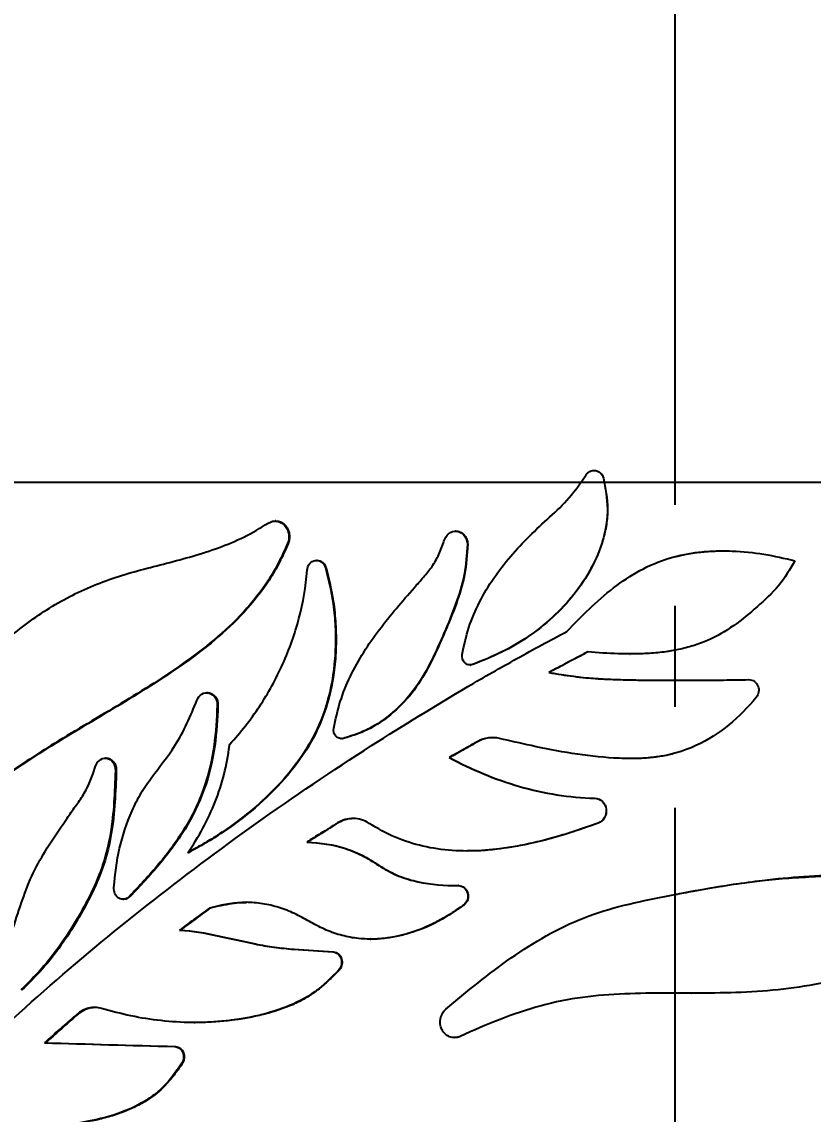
# Model space of a CAD drawing. Header units: millimetres. Extents: x 10 to 459, y 8 to 584.
# Drawn here: x 311.29 to 331.17, y 360.91 to 388.37 of the extents above; entities that cross this region are included whole.
import ezdxf

# ---------------------------------------------------------------- set-up
doc = ezdxf.new("R2010")
doc.units = ezdxf.units.MM
doc.linetypes.add('CENTERX2', pattern=[20.32, 12.7, -2.54, 2.54, -2.54])
doc.layers.add('CENTERLINE', color=4, linetype='CENTERX2')
doc.layers.add('DIMENSIONS', color=2, linetype='Continuous')
doc.layers.add('OUTLINE', color=7, linetype='Continuous', lineweight=25)
doc.styles.add('SLDTEXTSTYLE0', font='TXT', dxfattribs={"width": 0.75})
doc.dimstyles.new('SLDDIMSTYLE5', dxfattribs={"dimtxt": 3.5, "dimasz": 2, "dimexe": 0, "dimexo": 0.0625, "dimgap": 0.875, "dimtad": 1, "dimrnd": 1e-09, "dimzin": 12, "dimdsep": 46, "dimtxsty": 'SLDTEXTSTYLE0', "dimsah": 1, "dimcen": 0.09, "dimadec": 0, "dimazin": 3, "dimtfac": 1, "dimtofl": 0, "dimtmove": 0, "dimatfit": 3, "dimfxl": 0, "dimfrac": 2, "dimtolj": 1, "dimtzin": 12, "dimarcsym": 0})
doc.dimstyles.new('SLDDIMSTYLE6', dxfattribs={"dimtxt": 3.5, "dimasz": 2, "dimexe": 0, "dimexo": 0.0625, "dimgap": 0.875, "dimtad": 1, "dimrnd": 1e-09, "dimzin": 12, "dimdsep": 46, "dimtxsty": 'SLDTEXTSTYLE0', "dimsah": 1, "dimcen": 0.09, "dimadec": 0, "dimazin": 3, "dimtol": 1, "dimtp": 1.6, "dimtm": 1.6, "dimtfac": 1, "dimtofl": 0, "dimtmove": 0, "dimatfit": 3, "dimfxl": 0, "dimfrac": 2, "dimtolj": 1, "dimarcsym": 0})

# ---------------------------------------------------------------- blocks, each defined once
blk = doc.blocks.new('_D_8')
at = {"layer": 'DIMENSIONS'}
for p, q in [((316.213, 571.805), (251.387, 571.805)), ((253.387, 311.805), (253.387, 571.805)), ((299.208, 311.805), (251.387, 311.805))]:
    blk.add_line(p, q, dxfattribs=at)
for points in [[(253.387, 571.805), (252.887, 569.805), (253.887, 569.805)], [(253.387, 311.805), (253.887, 313.805), (252.887, 313.805)]]:
    blk.add_solid(points, dxfattribs=at)
at = {"layer": 'DIMENSIONS', "attachment_point": 1, "rotation": 90, "style": 'SLDTEXTSTYLE0'}
for s, insert, char_height in [('±1,60', (249.886, 442.183), 2.5), ('260', (248.875, 433.132), 3.5)]:
    blk.add_mtext(s, dxfattribs=dict(at, insert=insert, char_height=char_height))
blk = doc.blocks.new('_D_24')
at = {"layer": 'DIMENSIONS'}
for p, q in [((296.2, 376.798), (281.118, 376.798)), ((296.2, 376.798), (359.2, 376.798)), ((296.2, 375.805), (296.2, 374.798)), ((359.2, 375.805), (359.2, 374.798))]:
    blk.add_line(p, q, dxfattribs=at)
for points in [[(296.2, 376.798), (298.2, 376.298), (298.2, 377.298)], [(359.2, 376.798), (357.2, 377.298), (357.2, 376.298)]]:
    blk.add_solid(points, dxfattribs=at)
at = {"layer": 'DIMENSIONS', "char_height": 3.5, "attachment_point": 1, "style": 'SLDTEXTSTYLE0'}
for s, insert in [('%%c', (281.118, 381.31)), ('63', (286.397, 381.363))]:
    blk.add_mtext(s, dxfattribs=dict(at, insert=insert))

msp = doc.modelspace()

# ---------------------------------------------------------------- linework, layer by layer
at = {"layer": 'CENTERLINE'}
msp.add_line((327.7, 571.805), (327.7, 345.156), dxfattribs=at)
at = {"layer": 'OUTLINE'}
for p, q in [((325.674, 377.09), (325.671, 377.09)), ((325.909, 376.898), (325.906, 376.898)), ((317.672, 375.82), (317.656, 375.82)), ((322.198, 375.563), (322.188, 375.563)), ((317.985, 375.252), (317.97, 375.252)), ((322.496, 375.234), (322.487, 375.234)), ((318.712, 374.83), (318.697, 374.83)), ((328.907, 375.069), (328.905, 375.069)), ((318.935, 374.646), (318.921, 374.646)), ((326.572, 372.476), (326.574, 372.476)), ((327.7, 372.57), (327.7, 372.57)), ((322.556, 372.199), (322.564, 372.199)), ((322.626, 372.211), (322.564, 372.2)), ((322.626, 372.211), (322.618, 372.211)), ((324.538, 372.011), (324.533, 372.011)), ((315.959, 371.504), (315.94, 371.504)), ((316.22, 371.184), (316.202, 371.184)), ((319.305, 370.348), (319.309, 370.348)), ((319.375, 370.351), (319.362, 370.351)), ((322.038, 369.873), (322.029, 369.873)), ((313.414, 369.859), (313.391, 369.859)), ((326.593, 369.847), (326.595, 369.847)), ((325.774, 368.222), (325.771, 368.222)), ((318.467, 367.745), (318.452, 367.745)), ((315.478, 367.48), (315.459, 367.48)), ((322.474, 367.524), (322.483, 367.524)), ((322.262, 366.655), (322.253, 366.655)), ((313.833, 366.31), (313.855, 366.31)), ((316.023, 366.087), (316.005, 366.087)), ((322.404, 366.167), (322.395, 366.167)), ((315.277, 365.531), (315.257, 365.531)), ((320.047, 365.309), (320.06, 365.309)), ((319.275, 364.54), (319.261, 364.54)), ((327.687, 363.949), (327.687, 363.949)), ((328.121, 363.949), (328.122, 363.949)), ((315.626, 363.211), (315.645, 363.211)), ((322.168, 362.832), (322.176, 362.832)), ((311.886, 362.702), (311.862, 362.702)), ((315.333, 362.191), (315.314, 362.191))]:
    msp.add_line(p, q, dxfattribs=at)
for points, knots in [([(325.463, 376.965), (325.487, 377.007), (325.523, 377.042), (325.608, 377.086), (325.658, 377.095), (325.754, 377.08), (325.799, 377.056), (325.868, 376.988), (325.893, 376.945), (325.906, 376.898)], [0, 0, 0, 0, 0.25, 0.25, 0.5, 0.5, 0.75, 0.75, 1, 1, 1, 1]), ([(325.674, 377.089), (325.676, 377.09), (325.702, 377.094), (325.755, 377.078), (325.822, 377.041), (325.878, 376.979), (325.898, 376.926), (325.909, 376.898)], [0, 0, 0, 0, 0.015764, 0.248481, 0.482021, 0.727367, 1, 1, 1, 1]), ([(322.355, 372.464), (322.404, 372.692), (322.453, 372.921), (322.595, 373.361), (322.687, 373.573), (322.898, 373.987), (323.02, 374.19), (323.283, 374.573), (323.425, 374.756), (323.875, 375.282), (324.209, 375.603), (324.725, 376.073), (324.896, 376.231), (325.196, 376.583), (325.329, 376.774), (325.463, 376.965)], [0, 0, 0, 0, 0.125, 0.125, 0.25, 0.25, 0.375, 0.375, 0.5, 0.5, 0.75, 0.75, 0.875, 0.875, 1, 1, 1, 1]), ([(325.906, 376.898), (325.953, 376.641), (326.001, 376.383), (326.006, 375.992), (325.996, 375.86), (325.955, 375.599), (325.926, 375.472), (325.817, 375.097), (325.717, 374.855), (325.467, 374.391), (325.321, 374.175), (324.997, 373.768), (324.818, 373.577), (324.43, 373.222), (324.225, 373.061), (323.796, 372.768), (323.571, 372.635), (323.102, 372.404), (322.86, 372.307), (322.618, 372.211)], [0, 0, 0, 0, 0.125, 0.125, 0.1875, 0.1875, 0.25, 0.25, 0.375, 0.375, 0.5, 0.5, 0.625, 0.625, 0.75, 0.75, 0.875, 0.875, 1, 1, 1, 1]), ([(325.909, 376.898), (325.956, 376.641), (326.003, 376.384), (326.009, 375.993), (325.999, 375.861), (325.958, 375.6), (325.929, 375.473), (325.82, 375.098), (325.72, 374.856), (325.471, 374.392), (325.326, 374.176), (325.002, 373.769), (324.823, 373.577), (324.437, 373.223), (324.232, 373.062), (323.803, 372.769), (323.578, 372.636), (323.109, 372.404), (322.867, 372.307), (322.626, 372.211)], [0, 0, 0, 0, 0.125, 0.125, 0.1875, 0.1875, 0.25, 0.25, 0.375, 0.375, 0.5, 0.5, 0.625, 0.625, 0.75, 0.75, 0.875, 0.875, 1, 1, 1, 1]), ([(308.657, 370.173), (309.185, 370.91), (309.722, 371.64), (310.637, 372.599), (310.961, 372.894), (311.483, 373.295), (311.662, 373.422), (312.034, 373.663), (312.227, 373.776), (312.814, 374.089), (313.22, 374.261), (314.06, 374.537), (314.494, 374.645), (315.367, 374.872), (315.805, 374.991), (316.45, 375.226), (316.663, 375.313), (317.079, 375.521), (317.281, 375.644), (317.485, 375.766)], [0, 0, 0, 0, 0.25, 0.25, 0.375, 0.375, 0.4375, 0.4375, 0.5, 0.5, 0.625, 0.625, 0.75, 0.75, 0.875, 0.875, 0.9375, 0.9375, 1, 1, 1, 1]), ([(317.485, 375.766), (317.55, 375.809), (317.628, 375.828), (317.779, 375.804), (317.849, 375.762), (317.953, 375.644), (317.986, 375.568), (318.009, 375.409), (318, 375.327), (317.97, 375.252)], [0, 0, 0, 0, 0.25, 0.25, 0.5, 0.5, 0.75, 0.75, 1, 1, 1, 1]), ([(317.673, 375.815), (317.686, 375.816), (317.734, 375.821), (317.817, 375.789), (317.907, 375.722), (317.978, 375.622), (318.019, 375.496), (318.022, 375.365), (317.996, 375.286), (317.985, 375.252)], [0, 0, 0, 0, 0.054097, 0.198691, 0.347053, 0.50461, 0.676484, 0.860913, 1, 1, 1, 1]), ([(321.899, 375.311), (321.917, 375.386), (321.956, 375.454), (322.075, 375.548), (322.152, 375.571), (322.302, 375.55), (322.37, 375.507), (322.462, 375.387), (322.486, 375.311), (322.487, 375.234)], [0, 0, 0, 0, 0.25, 0.25, 0.5, 0.5, 0.75, 0.75, 1, 1, 1, 1]), ([(322.198, 375.56), (322.206, 375.561), (322.245, 375.566), (322.314, 375.541), (322.394, 375.489), (322.456, 375.408), (322.49, 375.319), (322.494, 375.258), (322.496, 375.234)], [0, 0, 0, 0, 0.051198, 0.239552, 0.43035, 0.633205, 0.852648, 1, 1, 1, 1]), ([(317.97, 375.252), (317.898, 375.094), (317.826, 374.935), (317.67, 374.628), (317.585, 374.479), (317.305, 374.05), (317.091, 373.782), (316.395, 373.026), (315.873, 372.609), (314.792, 371.848), (314.232, 371.501), (313.119, 370.833), (312.564, 370.509), (312.022, 370.173)], [0, 0, 0, 0, 0.0625, 0.0625, 0.125, 0.125, 0.25, 0.25, 0.5, 0.5, 0.75, 0.75, 1, 1, 1, 1]), ([(317.985, 375.252), (317.914, 375.094), (317.842, 374.935), (317.686, 374.628), (317.601, 374.479), (317.321, 374.05), (317.108, 373.782), (316.412, 373.025), (315.891, 372.608), (314.81, 371.846), (314.25, 371.499), (313.138, 370.83), (312.583, 370.507), (312.042, 370.169)], [0, 0, 0, 0, 0.0625, 0.0625, 0.125, 0.125, 0.25, 0.25, 0.5, 0.5, 0.75, 0.75, 1, 1, 1, 1]), ([(319.129, 370.61), (319.177, 370.836), (319.225, 371.061), (319.362, 371.498), (319.45, 371.709), (319.648, 372.124), (319.76, 372.327), (320.003, 372.715), (320.135, 372.903), (320.549, 373.452), (320.851, 373.799), (321.23, 374.233), (321.307, 374.319), (321.458, 374.492), (321.532, 374.581), (321.664, 374.769), (321.72, 374.871), (321.816, 375.086), (321.858, 375.198), (321.899, 375.311)], [0, 0, 0, 0, 0.125, 0.125, 0.25, 0.25, 0.375, 0.375, 0.5, 0.5, 0.75, 0.75, 0.8125, 0.8125, 0.875, 0.875, 0.9375, 0.9375, 1, 1, 1, 1]), ([(322.487, 375.234), (322.472, 374.977), (322.456, 374.719), (322.357, 374.218), (322.279, 373.974), (322.105, 373.488), (322.007, 373.249), (321.802, 372.777), (321.696, 372.542), (321.468, 372.08), (321.34, 371.854), (321.045, 371.438), (320.876, 371.247), (320.495, 370.901), (320.292, 370.749), (319.959, 370.567), (319.842, 370.516), (319.603, 370.427), (319.483, 370.389), (319.362, 370.351)], [0, 0, 0, 0, 0.125, 0.125, 0.25, 0.25, 0.375, 0.375, 0.5, 0.5, 0.625, 0.625, 0.75, 0.75, 0.875, 0.875, 0.9375, 0.9375, 1, 1, 1, 1]), ([(322.496, 375.234), (322.48, 374.977), (322.464, 374.72), (322.366, 374.219), (322.288, 373.974), (322.114, 373.489), (322.016, 373.25), (321.812, 372.777), (321.706, 372.543), (321.478, 372.081), (321.351, 371.855), (321.056, 371.439), (320.887, 371.248), (320.507, 370.902), (320.305, 370.749), (319.972, 370.567), (319.854, 370.516), (319.616, 370.427), (319.496, 370.389), (319.375, 370.351)], [0, 0, 0, 0, 0.125, 0.125, 0.25, 0.25, 0.375, 0.375, 0.5, 0.5, 0.625, 0.625, 0.75, 0.75, 0.875, 0.875, 0.9375, 0.9375, 1, 1, 1, 1]), ([(318.461, 374.582), (318.466, 374.641), (318.487, 374.698), (318.559, 374.787), (318.611, 374.819), (318.722, 374.836), (318.78, 374.821), (318.872, 374.753), (318.904, 374.702), (318.921, 374.646)], [0, 0, 0, 0, 0.25, 0.25, 0.5, 0.5, 0.75, 0.75, 1, 1, 1, 1]), ([(318.712, 374.828), (318.733, 374.827), (318.778, 374.825), (318.842, 374.79), (318.898, 374.734), (318.924, 374.68), (318.934, 374.65), (318.935, 374.646)], [0, 0, 0, 0, 0.204396, 0.443859, 0.693557, 0.961181, 1, 1, 1, 1]), ([(324.988, 373.045), (325.173, 373.237), (325.359, 373.429), (325.745, 373.796), (325.946, 373.972), (326.37, 374.299), (326.59, 374.448), (327.053, 374.701), (327.296, 374.805), (327.81, 374.96), (328.074, 375.01), (328.603, 375.068), (328.87, 375.075), (329.406, 375.054), (329.672, 375.028), (330.197, 374.943), (330.457, 374.883), (330.717, 374.822)], [0, 0, 0, 0, 0.125, 0.125, 0.25, 0.25, 0.375, 0.375, 0.5, 0.5, 0.625, 0.625, 0.75, 0.75, 0.875, 0.875, 1, 1, 1, 1]), ([(330.717, 374.822), (330.59, 374.604), (330.462, 374.386), (330.145, 374), (329.957, 373.829), (329.387, 373.33), (328.99, 373.022), (328.407, 372.767), (328.286, 372.722), (328.041, 372.646), (327.918, 372.615), (327.546, 372.536), (327.294, 372.506), (326.786, 372.474), (326.529, 372.473), (326.019, 372.49), (325.764, 372.509), (325.51, 372.528)], [0, 0, 0, 0, 0.125, 0.125, 0.25, 0.25, 0.5, 0.5, 0.5625, 0.5625, 0.625, 0.625, 0.75, 0.75, 0.875, 0.875, 1, 1, 1, 1]), ([(327.701, 374.921), (327.796, 374.945), (328.01, 374.998), (328.348, 375.044), (328.711, 375.067), (328.954, 375.074), (329.075, 375.066), (329.075, 375.066)], [0, 0, 0, 0, 0.213113, 0.475176, 0.737524, 0.999163, 1, 1, 1, 1]), ([(316.515, 370.209), (316.791, 370.503), (317.039, 370.82), (317.484, 371.493), (317.682, 371.854), (318.016, 372.596), (318.152, 372.978), (318.358, 373.764), (318.429, 374.171), (318.461, 374.582)], [0, 0, 0, 0, 0.25, 0.25, 0.5, 0.5, 0.75, 0.75, 1, 1, 1, 1]), ([(318.921, 374.646), (318.968, 374.459), (319.014, 374.273), (319.091, 373.898), (319.12, 373.709), (319.159, 373.328), (319.17, 373.137), (319.176, 372.752), (319.17, 372.557), (319.128, 371.981), (319.063, 371.602), (318.899, 371.047), (318.832, 370.864), (318.677, 370.51), (318.588, 370.339), (318.489, 370.173)], [0, 0, 0, 0, 0.125, 0.125, 0.25, 0.25, 0.375, 0.375, 0.5, 0.5, 0.75, 0.75, 0.875, 0.875, 1, 1, 1, 1]), ([(318.935, 374.646), (318.982, 374.459), (319.028, 374.272), (319.104, 373.897), (319.134, 373.708), (319.173, 373.327), (319.183, 373.135), (319.189, 372.75), (319.184, 372.555), (319.141, 371.978), (319.076, 371.6), (318.912, 371.044), (318.845, 370.861), (318.69, 370.507), (318.601, 370.336), (318.502, 370.169)], [0, 0, 0, 0, 0.125, 0.125, 0.25, 0.25, 0.375, 0.375, 0.5, 0.5, 0.75, 0.75, 0.875, 0.875, 1, 1, 1, 1]), ([(320.081, 370.173), (320.874, 370.681), (321.679, 371.176), (322.905, 371.895), (323.317, 372.13), (324.148, 372.594), (324.567, 372.82), (324.988, 373.045)], [0, 0, 0, 0, 0.5, 0.5, 0.75, 0.75, 1, 1, 1, 1]), ([(322.618, 372.211), (322.583, 372.198), (322.545, 372.196), (322.474, 372.213), (322.441, 372.233), (322.365, 372.311), (322.344, 372.39), (322.355, 372.464)], [0, 0, 0, 0, 0.25, 0.25, 0.5, 0.5, 1, 1, 1, 1]), ([(325.51, 372.528), (325.422, 372.482), (325.335, 372.436), (325.248, 372.389), (325.161, 372.343), (325.073, 372.297), (324.986, 372.251), (324.835, 372.171), (324.684, 372.091), (324.533, 372.011)], [0, 0, 0, 0, 0.000296599, 0.000296599, 0.000296599, 0.000593199, 0.000593199, 0.000593199, 0.00110707, 0.00110707, 0.00110707, 0.00110707]), ([(325.513, 372.528), (325.426, 372.482), (325.339, 372.435), (325.251, 372.389), (325.164, 372.343), (325.077, 372.297), (324.99, 372.25), (324.839, 372.171), (324.688, 372.091), (324.538, 372.011)], [0, 0, 0, 0, 0.000296599, 0.000296599, 0.000296599, 0.000593199, 0.000593199, 0.000593199, 0.001105702, 0.001105702, 0.001105702, 0.001105702]), ([(327.699, 372.574), (327.643, 372.563), (327.45, 372.522), (327.112, 372.493), (326.793, 372.474), (326.613, 372.478), (326.574, 372.479)], [0, 0, 0, 0, 0.150395, 0.523492, 0.896723, 1, 1, 1, 1]), ([(324.533, 372.011), (324.739, 371.976), (324.945, 371.942), (325.359, 371.888), (325.568, 371.869), (326.195, 371.83), (326.615, 371.822), (327.455, 371.819), (327.875, 371.823), (328.505, 371.821), (328.715, 371.82), (329.135, 371.824), (329.344, 371.828), (329.554, 371.832)], [0, 0, 0, 0, 0.125, 0.125, 0.25, 0.25, 0.5, 0.5, 0.75, 0.75, 0.875, 0.875, 1, 1, 1, 1]), ([(324.538, 372.011), (324.701, 371.984), (325.029, 371.929), (325.524, 371.87), (326.023, 371.84), (326.523, 371.825), (326.91, 371.82), (327.129, 371.82), (327.183, 371.82)], [0, 0, 0, 0, 0.188044, 0.376007, 0.564035, 0.752096, 0.939963, 1, 1, 1, 1]), ([(329.554, 371.832), (329.605, 371.833), (329.655, 371.817), (329.738, 371.758), (329.769, 371.716), (329.825, 371.574), (329.809, 371.461), (329.746, 371.382)], [0, 0, 0, 0, 0.25, 0.25, 0.5, 0.5, 1, 1, 1, 1]), ([(315.136, 370.173), (315.249, 370.351), (315.35, 370.536), (315.53, 370.918), (315.61, 371.115), (315.69, 371.311)], [0, 0, 0, 0, 0.5, 0.5, 1, 1, 1, 1]), ([(315.69, 371.311), (315.715, 371.376), (315.757, 371.432), (315.87, 371.501), (315.937, 371.512), (316.061, 371.479), (316.116, 371.436), (316.187, 371.323), (316.203, 371.254), (316.202, 371.184)], [0, 0, 0, 0, 0.25, 0.25, 0.5, 0.5, 0.75, 0.75, 1, 1, 1, 1]), ([(315.924, 371.501), (315.924, 371.501), (315.952, 371.511), (316.011, 371.5), (316.089, 371.47), (316.155, 371.408), (316.203, 371.324), (316.22, 371.244), (316.22, 371.196), (316.22, 371.184)], [0, 0, 0, 0, 0.004597, 0.180963, 0.353039, 0.531049, 0.721538, 0.928047, 1, 1, 1, 1]), ([(329.746, 371.382), (329.528, 371.139), (329.309, 370.898), (328.808, 370.488), (328.528, 370.312), (328.229, 370.173)], [0, 0, 0, 0, 0.5, 0.5, 1, 1, 1, 1]), ([(319.362, 370.351), (319.295, 370.336), (319.223, 370.362), (319.135, 370.467), (319.118, 370.54), (319.129, 370.61)], [0, 0, 0, 0, 0.5, 0.5, 1, 1, 1, 1]), ([(301.456, 351.999), (301.582, 352.232), (301.708, 352.466), (301.968, 352.925), (302.101, 353.151), (302.508, 353.822), (302.791, 354.259), (303.673, 355.542), (304.306, 356.362), (305.655, 357.954), (306.37, 358.726), (307.483, 359.865), (307.861, 360.243), (308.628, 360.999), (309.017, 361.377), (310.199, 362.512), (311.012, 363.269), (312.688, 364.741), (313.551, 365.458), (316.218, 367.56), (318.094, 368.899), (320.081, 370.173)], [0, 0, 0, 0, 0.03125, 0.03125, 0.0625, 0.0625, 0.125, 0.125, 0.25, 0.25, 0.375, 0.375, 0.4375, 0.4375, 0.5, 0.5, 0.625, 0.625, 0.75, 0.75, 1, 1, 1, 1]), ([(312.022, 370.173), (311.615, 369.919), (311.215, 369.66), (310.432, 369.124), (310.049, 368.849), (309.31, 368.265), (308.954, 367.953), (308.454, 367.447), (308.292, 367.273), (307.986, 366.902), (307.842, 366.707), (307.698, 366.511)], [0, 0, 0, 0, 0.25, 0.25, 0.5, 0.5, 0.75, 0.75, 0.875, 0.875, 1, 1, 1, 1]), ([(312.042, 370.169), (311.635, 369.916), (311.237, 369.657), (310.456, 369.122), (310.074, 368.846), (309.337, 368.263), (308.982, 367.951), (308.483, 367.446), (308.322, 367.272), (308.017, 366.902), (307.872, 366.706), (307.729, 366.511)], [0, 0, 0, 0, 0.25, 0.25, 0.5, 0.5, 0.75, 0.75, 0.875, 0.875, 1, 1, 1, 1]), ([(313.605, 366.607), (313.638, 366.939), (313.674, 367.271), (313.823, 367.913), (313.926, 368.227), (314.128, 368.684), (314.204, 368.833), (314.372, 369.114), (314.464, 369.249), (314.752, 369.644), (314.961, 369.895), (315.136, 370.173)], [0, 0, 0, 0, 0.25, 0.25, 0.5, 0.5, 0.625, 0.625, 0.75, 0.75, 1, 1, 1, 1]), ([(316.121, 370.173), (316.068, 369.799), (315.982, 369.435), (315.732, 368.733), (315.566, 368.392), (315.181, 367.763), (314.962, 367.47), (314.495, 366.911), (314.244, 366.646), (313.995, 366.383)], [0, 0, 0, 0, 0.25, 0.25, 0.5, 0.5, 0.75, 0.75, 1, 1, 1, 1]), ([(316.139, 370.169), (316.086, 369.796), (316, 369.433), (315.75, 368.732), (315.585, 368.391), (315.2, 367.762), (314.982, 367.47), (314.516, 366.91), (314.265, 366.646), (314.016, 366.383)], [0, 0, 0, 0, 0.25, 0.25, 0.5, 0.5, 0.75, 0.75, 1, 1, 1, 1]), ([(318.489, 370.173), (318.308, 369.87), (318.101, 369.592), (317.646, 369.075), (317.399, 368.835), (316.875, 368.389), (316.603, 368.185), (316.183, 367.902), (316.041, 367.813), (315.752, 367.642), (315.605, 367.561), (315.459, 367.48)], [0, 0, 0, 0, 0.25, 0.25, 0.5, 0.5, 0.75, 0.75, 0.875, 0.875, 1, 1, 1, 1]), ([(315.459, 367.48), (315.598, 367.678), (315.727, 367.883), (315.959, 368.309), (316.061, 368.531), (316.238, 368.986), (316.313, 369.219), (316.433, 369.69), (316.478, 369.93), (316.51, 370.173)], [0, 0, 0, 0, 0.25, 0.25, 0.5, 0.5, 0.75, 0.75, 1, 1, 1, 1]), ([(318.502, 370.169), (318.321, 369.867), (318.114, 369.59), (317.661, 369.074), (317.414, 368.834), (316.891, 368.388), (316.62, 368.184), (316.201, 367.902), (316.059, 367.812), (315.771, 367.642), (315.624, 367.561), (315.478, 367.48)], [0, 0, 0, 0, 0.25, 0.25, 0.5, 0.5, 0.75, 0.75, 0.875, 0.875, 1, 1, 1, 1]), ([(319.375, 370.351), (319.353, 370.347), (319.331, 370.342), (319.31, 370.349), (319.309, 370.349)], [0, 0, 0, 0, 0.963644, 1, 1, 1, 1]), ([(322.563, 370.173), (322.499, 370.137), (322.435, 370.101), (322.371, 370.065), (322.257, 370.001), (322.143, 369.937), (322.029, 369.873)], [0, 0, 0, 0, 0.0002214769, 0.0002214769, 0.0002214769, 0.0006161556, 0.0006161556, 0.0006161556, 0.0006161556]), ([(322.565, 370.169), (322.501, 370.133), (322.437, 370.097), (322.373, 370.062), (322.261, 369.999), (322.15, 369.936), (322.038, 369.873)], [0, 0, 0, 0, 0.0002214769, 0.0002214769, 0.0002214769, 0.0006085834, 0.0006085834, 0.0006085834, 0.0006085834]), ([(323.138, 370.373), (323.098, 370.372), (323.015, 370.37), (322.884, 370.338), (322.801, 370.298), (322.756, 370.276)], [0, 0, 0, 0, 0.3022269, 0.6251785, 1, 1, 1, 1]), ([(328.229, 370.173), (327.907, 370.023), (327.57, 369.931), (327.048, 369.863), (326.87, 369.851), (326.518, 369.845), (326.343, 369.85), (325.817, 369.882), (325.467, 369.924), (324.773, 370.032), (324.43, 370.099), (324.088, 370.173)], [0, 0, 0, 0, 0.25, 0.25, 0.375, 0.375, 0.5, 0.5, 0.75, 0.75, 1, 1, 1, 1]), ([(325.204, 346.333), (325.431, 346.641), (325.659, 346.948), (326.128, 347.55), (326.367, 347.848), (327.094, 348.729), (327.594, 349.303), (328.62, 350.426), (329.145, 350.976), (330.214, 352.057), (330.759, 352.589), (332.403, 354.158), (333.517, 355.172), (335.715, 357.199), (336.796, 358.221), (338.931, 360.233), (339.99, 361.219), (341.566, 362.666), (342.09, 363.143), (343.124, 364.084), (343.635, 364.548), (345.15, 365.92), (346.135, 366.808), (348.048, 368.532), (348.976, 369.367), (349.871, 370.173)], [0, 0, 0, 0, 0.03125, 0.03125, 0.0625, 0.0625, 0.125, 0.125, 0.1875, 0.1875, 0.25, 0.25, 0.375, 0.375, 0.5, 0.5, 0.625, 0.625, 0.6875, 0.6875, 0.75, 0.75, 0.875, 0.875, 1, 1, 1, 1]), ([(327.701, 349.413), (327.71, 349.423), (328.012, 349.774), (328.635, 350.439), (329.565, 351.411), (330.513, 352.354), (331.471, 353.277), (332.435, 354.182), (333.403, 355.078), (334.371, 355.97), (335.334, 356.861), (336.286, 357.752), (337.227, 358.641), (338.16, 359.523), (339.091, 360.398), (340.021, 361.262), (340.947, 362.117), (341.912, 363.002), (342.914, 363.915), (343.947, 364.854), (344.966, 365.777), (345.906, 366.627), (346.769, 367.407), (347.559, 368.119), (348.333, 368.818), (349.094, 369.503), (349.586, 369.947), (349.832, 370.169)], [0, 0, 0, 0, 0.001288, 0.042666, 0.084054, 0.125434, 0.166394, 0.207362, 0.248324, 0.289476, 0.330635, 0.371787, 0.412744, 0.453707, 0.494663, 0.535845, 0.577034, 0.618215, 0.665487, 0.712783, 0.760077, 0.807346, 0.845862, 0.884403, 0.922951, 0.961488, 1, 1, 1, 1]), ([(322.029, 369.873), (322.588, 369.571), (323.178, 369.325), (324.409, 368.971), (325.04, 368.866), (325.686, 368.851)], [0, 0, 0, 0, 0.5, 0.5, 1, 1, 1, 1]), ([(322.038, 369.873), (322.596, 369.571), (323.185, 369.325), (324.414, 368.971), (325.044, 368.866), (325.689, 368.851)], [0, 0, 0, 0, 0.5, 0.5, 1, 1, 1, 1]), ([(327.698, 369.982), (327.675, 369.975), (327.548, 369.936), (327.31, 369.895), (326.976, 369.857), (326.737, 369.845), (326.607, 369.848), (326.595, 369.848)], [0, 0, 0, 0, 0.064995, 0.35692, 0.64896, 0.969297, 1, 1, 1, 1]), ([(310.818, 364.336), (310.848, 364.58), (310.879, 364.824), (310.985, 365.302), (311.058, 365.537), (311.208, 366.004), (311.286, 366.236), (311.454, 366.695), (311.549, 366.919), (311.772, 367.347), (311.898, 367.553), (312.161, 367.954), (312.294, 368.153), (312.497, 368.45), (312.566, 368.547), (312.707, 368.741), (312.777, 368.838), (312.902, 369.044), (312.955, 369.152), (313.047, 369.375), (313.088, 369.49), (313.128, 369.605)], [0, 0, 0, 0, 0.125, 0.125, 0.25, 0.25, 0.375, 0.375, 0.5, 0.5, 0.625, 0.625, 0.75, 0.75, 0.8125, 0.8125, 0.875, 0.875, 0.9375, 0.9375, 1, 1, 1, 1]), ([(313.128, 369.605), (313.143, 369.678), (313.178, 369.747), (313.285, 369.842), (313.354, 369.866), (313.486, 369.848), (313.547, 369.807), (313.626, 369.69), (313.646, 369.615), (313.644, 369.54)], [0, 0, 0, 0, 0.25, 0.25, 0.5, 0.5, 0.75, 0.75, 1, 1, 1, 1]), ([(313.414, 369.857), (313.418, 369.858), (313.448, 369.863), (313.506, 369.842), (313.576, 369.796), (313.631, 369.72), (313.663, 369.631), (313.665, 369.568), (313.666, 369.54)], [0, 0, 0, 0, 0.027534, 0.2163748, 0.4060883, 0.6064499, 0.8221798, 1, 1, 1, 1]), ([(313.644, 369.54), (313.625, 369.012), (313.606, 368.484), (313.475, 367.698), (313.413, 367.442), (313.249, 366.948), (313.148, 366.708), (312.922, 366.238), (312.798, 366.01), (312.536, 365.57), (312.398, 365.357), (312.105, 364.948), (311.952, 364.75), (311.623, 364.377), (311.445, 364.204), (311.267, 364.031)], [0, 0, 0, 0, 0.25, 0.25, 0.375, 0.375, 0.5, 0.5, 0.625, 0.625, 0.75, 0.75, 0.875, 0.875, 1, 1, 1, 1]), ([(313.666, 369.54), (313.647, 369.012), (313.628, 368.484), (313.497, 367.699), (313.436, 367.443), (313.272, 366.948), (313.172, 366.709), (312.945, 366.239), (312.821, 366.01), (312.56, 365.57), (312.422, 365.358), (312.13, 364.948), (311.976, 364.75), (311.648, 364.377), (311.47, 364.204), (311.293, 364.031)], [0, 0, 0, 0, 0.25, 0.25, 0.375, 0.375, 0.5, 0.5, 0.625, 0.625, 0.75, 0.75, 0.875, 0.875, 1, 1, 1, 1]), ([(325.686, 368.851), (325.759, 368.849), (325.829, 368.817), (325.931, 368.714), (325.964, 368.644), (325.981, 368.501), (325.968, 368.426), (325.897, 368.299), (325.84, 368.248), (325.771, 368.222)], [0, 0, 0, 0, 0.25, 0.25, 0.5, 0.5, 0.75, 0.75, 1, 1, 1, 1]), ([(325.689, 368.851), (325.762, 368.849), (325.832, 368.817), (325.934, 368.714), (325.966, 368.644), (325.984, 368.501), (325.97, 368.426), (325.9, 368.299), (325.843, 368.248), (325.774, 368.222)], [0, 0, 0, 0, 0.25, 0.25, 0.5, 0.5, 0.75, 0.75, 1, 1, 1, 1]), ([(319.224, 368.228), (319.154, 368.185), (319.084, 368.141), (319.014, 368.098), (318.944, 368.055), (318.875, 368.011), (318.805, 367.968), (318.687, 367.894), (318.57, 367.82), (318.452, 367.745)], [0, 0, 0, 0, 0.0002518597, 0.0002518597, 0.0002518597, 0.0005037195, 0.0005037195, 0.0005037195, 0.0009299456, 0.0009299456, 0.0009299456, 0.0009299456]), ([(319.238, 368.228), (319.168, 368.184), (319.098, 368.141), (319.028, 368.098), (318.958, 368.054), (318.888, 368.011), (318.819, 367.967), (318.701, 367.894), (318.584, 367.82), (318.467, 367.745)], [0, 0, 0, 0, 0.0002518597, 0.0002518597, 0.0002518597, 0.0005037195, 0.0005037195, 0.0005037195, 0.0009288802, 0.0009288802, 0.0009288802, 0.0009288802]), ([(320.017, 368.219), (319.899, 368.296), (319.762, 368.338), (319.485, 368.341), (319.346, 368.302), (319.224, 368.228)], [0, 0, 0, 0, 0.5, 0.5, 1, 1, 1, 1]), ([(319.657, 368.338), (319.617, 368.338), (319.536, 368.338), (319.414, 368.311), (319.314, 368.272), (319.258, 368.239), (319.238, 368.228)], [0, 0, 0, 0, 0.270223, 0.557803, 0.845445, 1, 1, 1, 1]), ([(321.946, 363.548), (322.48, 363.995), (323.019, 364.437), (323.873, 365.033), (324.166, 365.221), (324.773, 365.562), (325.091, 365.717), (326.078, 366.102), (326.761, 366.246), (328.13, 366.516), (328.817, 366.639), (329.857, 366.782), (330.204, 366.823), (330.9, 366.883), (331.25, 366.902), (331.947, 366.933), (332.295, 366.947), (332.983, 367.004), (333.324, 367.048), (334.332, 367.238), (334.989, 367.43), (336.283, 367.883), (336.919, 368.143), (337.546, 368.402)], [0, 0, 0, 0, 0.125, 0.125, 0.1875, 0.1875, 0.25, 0.25, 0.375, 0.375, 0.5, 0.5, 0.5625, 0.5625, 0.625, 0.625, 0.6875, 0.6875, 0.75, 0.75, 0.875, 0.875, 1, 1, 1, 1]), ([(327.7, 366.429), (327.852, 366.459), (328.25, 366.536), (328.897, 366.645), (329.615, 366.754), (330.311, 366.828), (330.983, 366.871), (331.654, 366.905), (332.323, 366.945), (332.955, 367.001), (333.547, 367.088), (334.098, 367.202), (334.643, 367.343), (335.179, 367.504), (335.707, 367.684), (336.275, 367.894), (336.884, 368.135), (337.315, 368.313), (337.531, 368.402)], [0, 0, 0, 0, 0.0451406, 0.1184509, 0.1917385, 0.2575182, 0.323358, 0.3892413, 0.4550944, 0.5208854, 0.5767352, 0.6326691, 0.6887113, 0.7448263, 0.8009275, 0.8568894, 0.928443, 1, 1, 1, 1]), ([(325.771, 368.222), (325.533, 368.138), (325.295, 368.054), (324.815, 367.902), (324.573, 367.833), (323.84, 367.652), (323.344, 367.566), (322.6, 367.52), (322.352, 367.519), (321.853, 367.554), (321.609, 367.59), (321.133, 367.701), (320.899, 367.773), (320.446, 367.968), (320.23, 368.094), (320.017, 368.219)], [0, 0, 0, 0, 0.125, 0.125, 0.25, 0.25, 0.5, 0.5, 0.625, 0.625, 0.75, 0.75, 0.875, 0.875, 1, 1, 1, 1]), ([(325.774, 368.222), (325.578, 368.154), (325.185, 368.017), (324.59, 367.835), (324.035, 367.698), (323.524, 367.603), (323.059, 367.547), (322.711, 367.52), (322.519, 367.526), (322.483, 367.527)], [0, 0, 0, 0, 0.183589, 0.367213, 0.550619, 0.689404, 0.828513, 0.967445, 1, 1, 1, 1]), ([(318.452, 367.745), (318.782, 367.727), (319.108, 367.685), (319.58, 367.535), (319.736, 367.469), (320.03, 367.306), (320.171, 367.212), (320.459, 367.037), (320.609, 366.957), (320.92, 366.833), (321.08, 366.785), (321.571, 366.676), (321.912, 366.651), (322.253, 366.655)], [0, 0, 0, 0, 0.25, 0.25, 0.375, 0.375, 0.5, 0.5, 0.625, 0.625, 0.75, 0.75, 1, 1, 1, 1]), ([(318.467, 367.745), (318.796, 367.727), (319.121, 367.685), (319.593, 367.535), (319.749, 367.469), (320.042, 367.306), (320.183, 367.212), (320.47, 367.037), (320.62, 366.957), (320.931, 366.833), (321.09, 366.785), (321.58, 366.676), (321.921, 366.651), (322.262, 366.655)], [0, 0, 0, 0, 0.25, 0.25, 0.375, 0.375, 0.5, 0.5, 0.625, 0.625, 0.75, 0.75, 1, 1, 1, 1]), ([(337.911, 367.726), (337.671, 367.486), (337.427, 367.248), (336.914, 366.806), (336.649, 366.597), (336.102, 366.199), (335.819, 366.011), (335.235, 365.657), (334.934, 365.491), (334.009, 365.026), (333.373, 364.765), (332.064, 364.342), (331.389, 364.181), (330.34, 364.036), (329.986, 364.004), (329.279, 363.963), (328.925, 363.954), (327.86, 363.943), (327.148, 363.961), (326.087, 363.918), (325.734, 363.892), (325.033, 363.798), (324.684, 363.728), (323.991, 363.539), (323.645, 363.421), (322.969, 363.159), (322.638, 363.012), (322.308, 362.864)], [0, 0, 0, 0, 0.0625, 0.0625, 0.125, 0.125, 0.1875, 0.1875, 0.25, 0.25, 0.375, 0.375, 0.5, 0.5, 0.5625, 0.5625, 0.625, 0.625, 0.75, 0.75, 0.8125, 0.8125, 0.875, 0.875, 0.9375, 0.9375, 1, 1, 1, 1]), ([(313.995, 366.383), (313.959, 366.346), (313.914, 366.321), (313.818, 366.305), (313.769, 366.315), (313.686, 366.366), (313.653, 366.407), (313.611, 366.5), (313.602, 366.554), (313.605, 366.607)], [0, 0, 0, 0, 0.25, 0.25, 0.5, 0.5, 0.75, 0.75, 1, 1, 1, 1]), ([(322.253, 366.655), (322.308, 366.656), (322.361, 366.636), (322.446, 366.566), (322.475, 366.518), (322.519, 366.358), (322.482, 366.236), (322.395, 366.167)], [0, 0, 0, 0, 0.25, 0.25, 0.5, 0.5, 1, 1, 1, 1]), ([(322.262, 366.655), (322.316, 366.656), (322.37, 366.636), (322.454, 366.566), (322.484, 366.518), (322.527, 366.358), (322.49, 366.236), (322.404, 366.167)], [0, 0, 0, 0, 0.25, 0.25, 0.5, 0.5, 1, 1, 1, 1]), ([(314.016, 366.383), (313.995, 366.365), (313.951, 366.329), (313.892, 366.308), (313.86, 366.312), (313.855, 366.313)], [0, 0, 0, 0, 0.454959, 0.911015, 1, 1, 1, 1]), ([(316.005, 366.087), (315.938, 366.039), (315.872, 365.991), (315.806, 365.943), (315.741, 365.894), (315.675, 365.846), (315.609, 365.797), (315.491, 365.709), (315.374, 365.62), (315.257, 365.531)], [0, 0, 0, 0, 0.0002546146, 0.0002546146, 0.0002546146, 0.0005092291, 0.0005092291, 0.0005092291, 0.0009679893, 0.0009679893, 0.0009679893, 0.0009679893]), ([(316.023, 366.087), (315.957, 366.039), (315.891, 365.991), (315.825, 365.942), (315.759, 365.894), (315.693, 365.845), (315.628, 365.796), (315.51, 365.709), (315.393, 365.62), (315.277, 365.531)], [0, 0, 0, 0, 0.0002546146, 0.0002546146, 0.0002546146, 0.0005092291, 0.0005092291, 0.0005092291, 0.0009669782, 0.0009669782, 0.0009669782, 0.0009669782]), ([(322.395, 366.167), (322.158, 366.001), (321.921, 365.836), (321.413, 365.58), (321.145, 365.485), (320.586, 365.345), (320.303, 365.306), (319.878, 365.31), (319.735, 365.322), (319.457, 365.368), (319.321, 365.401), (319.055, 365.488), (318.926, 365.541), (318.672, 365.666), (318.549, 365.737), (318.301, 365.874), (318.176, 365.939), (317.919, 366.049), (317.787, 366.095), (317.516, 366.169), (317.376, 366.197), (317.097, 366.231), (316.959, 366.237), (316.546, 366.22), (316.274, 366.154), (316.005, 366.087)], [0, 0, 0, 0, 0.125, 0.125, 0.25, 0.25, 0.375, 0.375, 0.4375, 0.4375, 0.5, 0.5, 0.5625, 0.5625, 0.625, 0.625, 0.6875, 0.6875, 0.75, 0.75, 0.8125, 0.8125, 0.875, 0.875, 1, 1, 1, 1]), ([(316.94, 366.223), (316.905, 366.223), (316.778, 366.223), (316.56, 366.196), (316.289, 366.151), (316.112, 366.109), (316.023, 366.087)], [0, 0, 0, 0, 0.113413, 0.409109, 0.705363, 1, 1, 1, 1]), ([(322.404, 366.167), (322.306, 366.1), (322.11, 365.966), (321.803, 365.787), (321.486, 365.627), (321.159, 365.495), (320.823, 365.395), (320.481, 365.335), (320.225, 365.306), (320.085, 365.311), (320.06, 365.313)], [0, 0, 0, 0, 0.138638, 0.277989, 0.417204, 0.555816, 0.693833, 0.831649, 0.969778, 1, 1, 1, 1]), ([(315.257, 365.531), (315.894, 365.501), (316.512, 365.314), (317.306, 365.155), (317.466, 365.128), (317.79, 365.085), (317.953, 365.068), (318.444, 365.029), (318.774, 365.014), (319.105, 364.99)], [0, 0, 0, 0, 0.5, 0.5, 0.625, 0.625, 0.75, 0.75, 1, 1, 1, 1]), ([(315.277, 365.531), (315.912, 365.501), (316.529, 365.314), (317.323, 365.155), (317.482, 365.128), (317.805, 365.085), (317.968, 365.068), (318.459, 365.029), (318.788, 365.014), (319.119, 364.99)], [0, 0, 0, 0, 0.5, 0.5, 0.625, 0.625, 0.75, 0.75, 1, 1, 1, 1]), ([(319.105, 364.99), (319.153, 364.986), (319.198, 364.967), (319.27, 364.905), (319.298, 364.863), (319.343, 364.725), (319.323, 364.616), (319.261, 364.54)], [0, 0, 0, 0, 0.25, 0.25, 0.5, 0.5, 1, 1, 1, 1]), ([(319.119, 364.99), (319.166, 364.986), (319.211, 364.967), (319.284, 364.905), (319.311, 364.863), (319.356, 364.725), (319.336, 364.616), (319.275, 364.54)], [0, 0, 0, 0, 0.25, 0.25, 0.5, 0.5, 1, 1, 1, 1]), ([(319.261, 364.54), (319.068, 364.339), (318.874, 364.139), (318.427, 363.82), (318.175, 363.697), (317.669, 363.5), (317.411, 363.426), (316.886, 363.313), (316.621, 363.274), (315.829, 363.196), (315.301, 363.202), (314.535, 363.287), (314.283, 363.327), (313.786, 363.431), (313.541, 363.498), (313.298, 363.565)], [0, 0, 0, 0, 0.125, 0.125, 0.25, 0.25, 0.375, 0.375, 0.5, 0.5, 0.75, 0.75, 0.875, 0.875, 1, 1, 1, 1]), ([(319.275, 364.54), (319.202, 364.465), (319.055, 364.316), (318.823, 364.107), (318.576, 363.918), (318.287, 363.745), (317.956, 363.599), (317.588, 363.473), (317.215, 363.376), (316.825, 363.302), (316.423, 363.248), (316.009, 363.219), (315.73, 363.206), (315.591, 363.212), (315.589, 363.212)], [0, 0, 0, 0, 0.074965, 0.150176, 0.225077, 0.299618, 0.394998, 0.490721, 0.586625, 0.682253, 0.787543, 0.892917, 0.998211, 1, 1, 1, 1]), ([(313.298, 363.565), (313.191, 363.596), (313.079, 363.598), (312.864, 363.546), (312.763, 363.492), (312.674, 363.415)], [0, 0, 0, 0, 0.5, 0.5, 1, 1, 1, 1]), ([(313.127, 363.588), (313.095, 363.586), (313.024, 363.583), (312.915, 363.55), (312.801, 363.496), (312.732, 363.443), (312.697, 363.415)], [0, 0, 0, 0, 0.202875, 0.462654, 0.727459, 1, 1, 1, 1]), ([(312.674, 363.415), (312.602, 363.353), (312.531, 363.291), (312.46, 363.229), (312.388, 363.167), (312.317, 363.104), (312.246, 363.042), (312.117, 362.929), (311.989, 362.815), (311.862, 362.702)], [0, 0, 0, 0, 0.000301227, 0.000301227, 0.000301227, 0.000602454, 0.000602454, 0.000602454, 0.001148915, 0.001148915, 0.001148915, 0.001148915]), ([(312.697, 363.415), (312.626, 363.353), (312.554, 363.291), (312.483, 363.229), (312.412, 363.166), (312.341, 363.104), (312.27, 363.042), (312.141, 362.928), (312.014, 362.815), (311.886, 362.702)], [0, 0, 0, 0, 0.000301227, 0.000301227, 0.000301227, 0.000602454, 0.000602454, 0.000602454, 0.001147822, 0.001147822, 0.001147822, 0.001147822]), ([(322.308, 362.864), (322.223, 362.825), (322.125, 362.822), (321.955, 362.889), (321.884, 362.957), (321.803, 363.122), (321.791, 363.219), (321.827, 363.401), (321.875, 363.487), (321.946, 363.548)], [0, 0, 0, 0, 0.25, 0.25, 0.5, 0.5, 0.75, 0.75, 1, 1, 1, 1]), ([(322.316, 362.864), (322.279, 362.848), (322.24, 362.83), (322.199, 362.834), (322.197, 362.834)], [0, 0, 0, 0, 0.945791, 1, 1, 1, 1]), ([(315.135, 362.608), (315.222, 362.605), (315.3, 362.543), (315.368, 362.375), (315.361, 362.271), (315.314, 362.191)], [0, 0, 0, 0, 0.5, 0.5, 1, 1, 1, 1]), ([(315.155, 362.608), (315.242, 362.605), (315.32, 362.543), (315.388, 362.375), (315.38, 362.271), (315.333, 362.191)], [0, 0, 0, 0, 0.5, 0.5, 1, 1, 1, 1]), ([(315.314, 362.191), (315.166, 361.977), (315.017, 361.763), (314.744, 361.495), (314.644, 361.414), (314.436, 361.268), (314.328, 361.204), (314, 361.028), (313.77, 360.937), (313.305, 360.796), (313.071, 360.746), (312.373, 360.629), (311.905, 360.598), (311.218, 360.611), (310.991, 360.624), (310.543, 360.671), (310.322, 360.705), (310.103, 360.74)], [0, 0, 0, 0, 0.125, 0.125, 0.1875, 0.1875, 0.25, 0.25, 0.375, 0.375, 0.5, 0.5, 0.75, 0.75, 0.875, 0.875, 1, 1, 1, 1]), ([(315.333, 362.191), (315.282, 362.117), (315.179, 361.97), (315.013, 361.759), (314.834, 361.562), (314.611, 361.369), (314.341, 361.194), (314.031, 361.036), (313.695, 360.905), (313.338, 360.799), (312.963, 360.716), (312.586, 360.659), (312.21, 360.624), (311.888, 360.605), (311.693, 360.608), (311.622, 360.609)], [0, 0, 0, 0, 0.059668, 0.119529, 0.179105, 0.238381, 0.319202, 0.400336, 0.481329, 0.573965, 0.666829, 0.759903, 0.853014, 0.945858, 1, 1, 1, 1])]:
    msp.add_open_spline(points, degree=3, knots=knots, dxfattribs=at)
for points in [[(316.202, 371.184), (316.186, 370.846), (316.168, 370.508), (316.121, 370.173)], [(316.22, 371.184), (316.204, 370.845), (316.186, 370.506), (316.139, 370.169)], [(316.51, 370.173), (316.512, 370.185), (316.514, 370.197), (316.515, 370.209)], [(322.748, 370.276), (322.686, 370.241), (322.624, 370.207), (322.563, 370.173)], [(322.756, 370.276), (322.692, 370.24), (322.628, 370.205), (322.565, 370.169)], [(323.292, 370.354), (323.109, 370.397), (322.913, 370.367), (322.748, 370.276)], [(324.088, 370.173), (323.821, 370.23), (323.556, 370.292), (323.292, 370.354)], [(311.862, 362.702), (312.921, 362.671), (314.015, 362.639), (315.135, 362.608)], [(311.886, 362.702), (312.944, 362.671), (314.036, 362.639), (315.155, 362.608)]]:
    msp.add_open_spline(points, degree=3, dxfattribs=at)

# ---------------------------------------------------------------- dimensions: what is measured, and where the dimension line sits
at = {"layer": 'DIMENSIONS'}
dim = msp.add_linear_dim(base=(253.387, 571.805), p1=(300.208, 311.805), p2=(317.213, 571.805), angle=90, dimstyle='SLDDIMSTYLE6', dxfattribs=at)
dim.commit()
dim.dimension.update_dxf_attribs({"geometry": '_D_8', "text_midpoint": (253.387, 441.805), "dimtype": 160})
dim = msp.add_linear_dim(base=(359.2, 376.798), p1=(296.2, 376.805), p2=(359.2, 376.805), text='%%c<>', dimstyle='SLDDIMSTYLE5', dxfattribs=at)
dim.commit()
dim.dimension.update_dxf_attribs({"geometry": '_D_24', "text_midpoint": (286.344, 376.798), "dimtype": 160})

doc.saveas('drawing.dxf')
